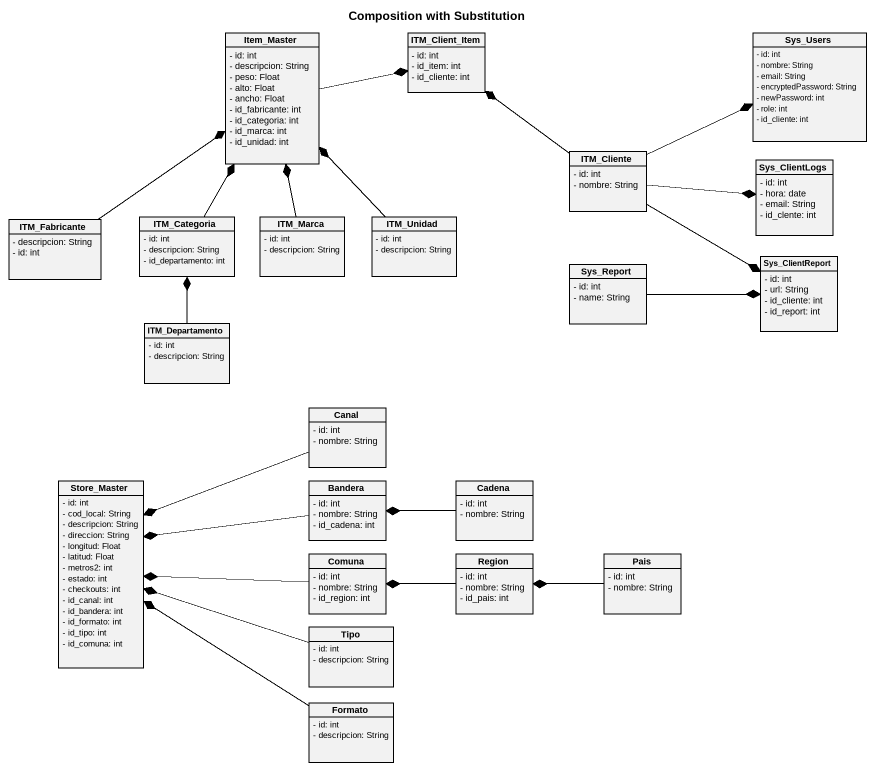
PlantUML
@startuml
title Composition with Substitution
hide circle
hide empty members
skinparam classAttributeIconSize 0
class Item_Master {
  - id: int
  - descripcion: String
  - peso: Float
  - alto: Float
  - ancho: Float
  - id_fabricante: int
  - id_categoria: int
  - id_marca: int
  - id_unidad: int
}
class ITM_Client_Item {
  - id: int
  - id_item: int
  - id_cliente: int
}
class Sys_Users {
  - id: int
  - nombre: String
  - email: String
  - encryptedPassword: String
  - newPassword: int
  - role: int
  - id_cliente: int
}
class ITM_Cliente {
  - id: int
  - nombre: String
}
class Sys_ClientLogs {
  - id: int
  - hora: date
  - email: String
  - id_clente: int
}
class ITM_Fabricante {
  - descripcion: String
  - id: int
}
class ITM_Categoria {
  - id: int
  - descripcion: String
  - id_departamento: int
}
class ITM_Marca {
  - id: int
  - descripcion: String
}
class ITM_Unidad {
  - id: int
  - descripcion: String
}
class Sys_ClientReport {
  - id: int
  - url: String
  - id_cliente: int
  - id_report: int
}
class Sys_Report {
  - id: int
  - name: String
}
class ITM_Departamento {
  - id: int
  - descripcion: String
}
class Canal {
  - id: int
  - nombre: String
}
class Store_Master {
  - id: int
  - cod_local: String
  - descripcion: String
  - direccion: String
  - longitud: Float
  - latitud: Float
  - metros2: int
  - estado: int
  - checkouts: int
  - id_canal: int
  - id_bandera: int
  - id_formato: int
  - id_tipo: int
  - id_comuna: int
}
class Bandera {
  - id: int
  - nombre: String
  - id_cadena: int
}
class Cadena {
  - id: int
  - nombre: String
}
class Comuna {
  - id: int
  - nombre: String
  - id_region: int
}
class Region {
  - id: int
  - nombre: String
  - id_pais: int
}
class Pais {
  - id: int
  - nombre: String
}
class Tipo {
  - id: int
  - descripcion: String
}
class Formato {
  - id: int
  - descripcion: String
}
Item_Master -right-* ITM_Client_Item
ITM_Cliente -up-* ITM_Client_Item
ITM_Cliente -right-* Sys_Users
ITM_Cliente -right-* Sys_ClientLogs
ITM_Cliente -right-* Sys_ClientReport
ITM_Fabricante -up-* Item_Master
ITM_Categoria -up-* Item_Master
ITM_Marca -up-* Item_Master
ITM_Unidad -up-* Item_Master
Sys_Report -right-* Sys_ClientReport
ITM_Departamento -up-* ITM_Categoria
Canal -left-* Store_Master
Bandera -left-* Store_Master
Cadena -left-* Bandera
Comuna -left-* Store_Master
Region -left-* Comuna
Pais -left-* Region
Tipo -left-* Store_Master
Formato -up-* Store_Master
@enduml
